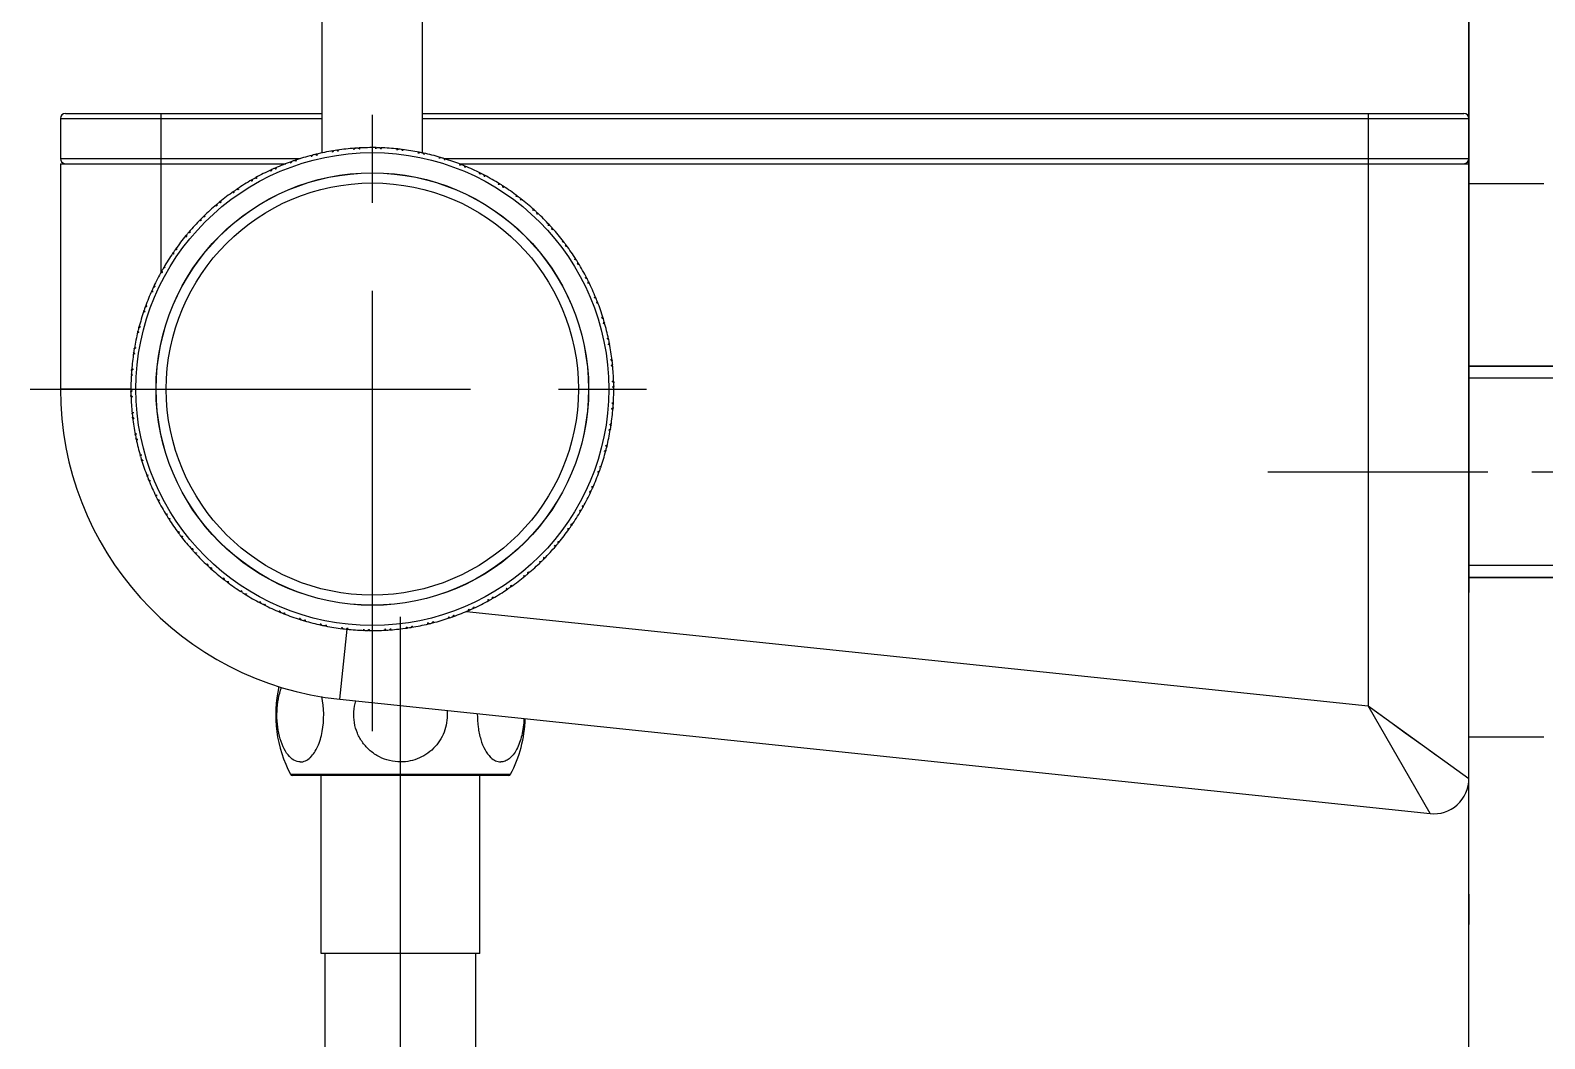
# Model space of a CAD drawing. Extents: x -5791 to -5371, y -4731 to -4434.
# Drawn here: x -5474.05 to -5443.94, y -4580.91 to -4560.86 of the extents above; entities that cross this region are included whole.
import ezdxf

# ---------------------------------------------------------------- set-up
doc = ezdxf.new("R2010")
doc.units = 0
doc.header["$LTSCALE"] = 7
doc.linetypes.add('CENTER', pattern=[2, 1.25, -0.25, 0.25, -0.25])
doc.layers.get('0').update_dxf_attribs({"color": 2, "linetype": 'CONTINUOUS'})
for name, color, linetype in [('1', 1, 'CENTER'), ('CENTER', 1, 'CENTER'), ('D', 2, 'CONTINUOUS'), ('DWG', 7, 'CONTINUOUS'), ('HT', 3, 'CONTINUOUS')]:
    doc.layers.add(name, color=color, linetype=linetype)
doc.layers.add('AM_VIS', color=7, linetype='CONTINUOUS', lineweight=30)

# ---------------------------------------------------------------- blocks, each defined once
blk = doc.blocks.new('A$C17AC74B2')
at = {"layer": '1', "color": 7, "linetype": 'Continuous'}
for p, q in [((0.381, 19.448), (4.752, 19.448)), ((4.716, 19.427), (0.416, 19.427)), ((4.146, 15.887), (0.986, 15.887)), ((1.066, 1.827), (1.066, 15.887)), ((4.066, 1.827), (4.066, 15.887))]:
    blk.add_line(p, q, dxfattribs=at)
for centre, radius, start, end in [((2.585, 20.627), 2.5, 166.9787, 208.1346), ((2.547, 20.627), 2.5, 331.8654, 358.3085), ((0.458, 20.116), 0.458, 313.1421, 313.7277), ((4.674, 20.115), 0.457, 226.2932, 226.9032), ((0.416, 19.467), 0.04, 208.1346, 270), ((4.716, 19.467), 0.04, 270, 331.8654)]:
    blk.add_arc(centre, radius, start, end, dxfattribs=at)
for points, knots in [([(0.574, 19.693), (0.531, 19.694), (0.434, 19.724), (0.317, 19.836), (0.222, 20.001), (0.153, 20.21), (0.113, 20.448), (0.105, 20.699), (0.132, 20.945), (0.172, 21.102), (0.198, 21.175)], [0, 0, 0, 0, 0.078012, 0.170458, 0.283265, 0.415422, 0.560923, 0.712392, 0.861395, 1, 1, 1, 1]), ([(0.774, 19.785), (0.836, 19.844), (0.938, 20.011), (1.053, 20.418), (1.05, 20.767), (1.001, 20.994)], [0, 0, 0, 0, 0.200867, 0.450694, 1, 1, 1, 1]), ([(2.566, 19.693), (2.494, 19.694), (2.348, 19.711), (2.142, 19.787), (1.959, 19.909), (1.81, 20.07), (1.702, 20.262), (1.641, 20.473), (1.63, 20.693), (1.658, 20.837), (1.68, 20.906)], [0, 0, 0, 0, 0.124987, 0.249977, 0.374957, 0.499934, 0.624942, 0.749966, 0.874981, 1, 1, 1, 1]), ([(3.491, 20.716), (3.504, 20.588), (3.473, 20.324), (3.276, 19.981), (3.006, 19.787), (2.76, 19.707), (2.631, 19.694), (2.566, 19.693)], [0, 0, 0, 0, 0.249685, 0.499382, 0.748991, 0.874493, 1, 1, 1, 1]), ([(4.093, 20.653), (4.092, 20.564), (4.102, 20.391), (4.153, 20.148), (4.233, 19.941), (4.313, 19.828), (4.358, 19.785)], [0, 0, 0, 0, 0.287089, 0.558612, 0.799688, 1, 1, 1, 1]), ([(5.021, 20.555), (5.017, 20.443), (4.99, 20.232), (4.908, 19.989), (4.812, 19.839), (4.734, 19.758), (4.649, 19.706), (4.587, 19.693), (4.558, 19.693)], [0, 0, 0, 0, 0.319444, 0.601025, 0.720616, 0.825089, 0.916569, 1, 1, 1, 1]), ([(0.574, 19.693), (0.609, 19.693), (0.682, 19.711), (0.743, 19.755), (0.771, 19.782)], [0, 0, 0, 0, 0.47026, 1, 1, 1, 1]), ([(4.361, 19.782), (4.39, 19.755), (4.45, 19.711), (4.524, 19.694), (4.558, 19.693)], [0, 0, 0, 0, 0.529674, 1, 1, 1, 1])]:
    blk.add_open_spline(points, degree=3, knots=knots, dxfattribs=at)
at = {"layer": 'D'}
for centre, start, end in [((1.816, 1.067), 45.355, 134.645), ((1.816, 2.586), 225.355, 314.645), ((3.316, 2.586), 225.355, 314.645)]:
    blk.add_arc(centre, 1.067, start, end, dxfattribs=at)
at = {"layer": 'DWG'}
for p, q in [((0.986, 15.887), (0.986, 19.427)), ((4.146, 15.887), (4.146, 19.427))]:
    blk.add_line(p, q, dxfattribs=at)
blk = doc.blocks.new('A$C09467778')
for p, q in [((32.694, 27.499), (29.897, 27.499)), ((32.694, 23.773), (29.897, 23.773))]:
    blk.add_line(p, q)
at = {"layer": '1', "color": 7, "linetype": 'Continuous'}
for p, q in [((7.097, 31.974), (7.097, 37.079)), ((9.097, 31.974), (9.097, 37.079)), ((1.897, 32.659), (7.097, 32.659)), ((1.897, 32.659), (1.897, 31.859)), ((1.997, 32.759), (7.097, 32.759)), ((3.897, 29.603), (3.897, 32.759)), ((9.097, 32.759), (29.797, 32.759)), ((9.097, 32.659), (29.897, 32.659)), ((27.897, 32.759), (27.897, 20.98)), ((29.897, 31.859), (29.897, 32.659)), ((6.893, 31.925), (6.905, 31.929)), ((6.904, 31.925), (6.906, 31.929)), ((6.968, 31.944), (6.981, 31.947)), ((6.985, 31.945), (6.981, 31.947)), ((6.983, 31.934), (6.991, 31.929)), ((7.005, 31.932), (6.997, 31.937)), ((7.3, 31.995), (7.298, 31.992)), ((7.314, 32.015), (7.327, 32.017)), ((7.325, 32.013), (7.328, 32.017)), ((7.391, 32.027), (7.404, 32.029)), ((7.407, 32.026), (7.404, 32.029)), ((7.405, 32.015), (7.412, 32.01)), ((7.726, 32.048), (7.723, 32.044)), ((7.742, 32.066), (7.754, 32.067)), ((7.753, 32.063), (7.756, 32.067)), ((7.819, 32.071), (7.832, 32.072)), ((7.836, 32.068), (7.832, 32.072)), ((7.832, 32.058), (7.839, 32.052)), ((8.155, 32.062), (8.152, 32.059)), ((8.172, 32.078), (8.185, 32.078)), ((8.183, 32.075), (8.186, 32.078)), ((8.25, 32.076), (8.263, 32.076)), ((8.262, 32.063), (8.268, 32.056)), ((8.266, 32.073), (8.263, 32.076)), ((8.584, 32.037), (8.58, 32.034)), ((8.602, 32.052), (8.615, 32.051)), ((8.612, 32.048), (8.616, 32.051)), ((8.68, 32.043), (8.692, 32.042)), ((8.69, 32.029), (8.696, 32.021)), ((8.695, 32.038), (8.692, 32.042)), ((9.008, 31.975), (9.005, 31.972)), ((9.028, 31.988), (9.04, 31.985)), ((9.038, 31.982), (9.042, 31.985)), ((9.104, 31.972), (9.117, 31.969)), ((9.113, 31.956), (9.118, 31.948)), ((9.119, 31.965), (9.117, 31.969)), ((6.661, 31.859), (1.897, 31.859)), ((1.897, 31.759), (6.374, 31.759)), ((1.897, 31.759), (1.897, 27.279)), ((6.074, 31.614), (6.073, 31.609)), ((6.082, 31.636), (6.094, 31.641)), ((6.094, 31.637), (6.095, 31.642)), ((6.153, 31.668), (6.165, 31.673)), ((6.169, 31.671), (6.165, 31.673)), ((6.17, 31.66), (6.178, 31.657)), ((6.191, 31.663), (6.183, 31.666)), ((6.471, 31.777), (6.469, 31.773)), ((6.481, 31.799), (6.493, 31.803)), ((6.492, 31.799), (6.494, 31.803)), ((6.555, 31.824), (6.567, 31.828)), ((6.571, 31.826), (6.567, 31.828)), ((6.57, 31.816), (6.579, 31.811)), ((6.592, 31.816), (6.584, 31.82)), ((6.881, 31.905), (6.878, 31.901)), ((9.43, 31.876), (9.422, 31.872)), ((9.446, 31.885), (9.459, 31.882)), ((9.456, 31.879), (9.46, 31.881)), ((9.521, 31.863), (9.533, 31.859)), ((9.528, 31.846), (9.533, 31.838)), ((29.897, 31.859), (9.533, 31.859)), ((9.535, 31.855), (9.533, 31.859)), ((9.82, 31.759), (29.897, 31.759)), ((9.837, 31.738), (9.828, 31.734)), ((9.854, 31.746), (9.866, 31.741)), ((9.863, 31.739), (9.867, 31.741)), ((9.926, 31.717), (9.938, 31.712)), ((9.932, 31.7), (9.936, 31.691)), ((9.94, 31.707), (9.938, 31.712)), ((29.897, 19.536), (29.897, 31.759)), ((5.694, 31.415), (5.693, 31.41)), ((5.7, 31.438), (5.699, 31.433)), ((5.7, 31.438), (5.711, 31.444)), ((5.711, 31.44), (5.712, 31.445)), ((5.768, 31.476), (5.779, 31.482)), ((5.783, 31.481), (5.779, 31.482)), ((5.789, 31.469), (5.794, 31.467)), ((5.806, 31.474), (5.797, 31.477)), ((10.229, 31.564), (10.22, 31.561)), ((10.247, 31.57), (10.259, 31.565)), ((10.255, 31.562), (10.26, 31.564)), ((10.317, 31.535), (10.318, 31.534)), ((10.317, 31.535), (10.328, 31.529)), ((10.321, 31.517), (10.324, 31.508)), ((10.329, 31.524), (10.328, 31.529)), ((10.336, 31.502), (10.335, 31.506)), ((10.605, 31.356), (10.596, 31.354)), ((10.623, 31.36), (10.634, 31.354)), ((10.631, 31.352), (10.635, 31.353)), ((10.691, 31.318), (10.7, 31.312)), ((5.333, 31.183), (5.332, 31.178)), ((5.337, 31.206), (5.336, 31.201)), ((5.337, 31.206), (5.345, 31.212)), ((5.348, 31.209), (5.348, 31.214)), ((5.402, 31.251), (5.412, 31.257)), ((5.416, 31.257), (5.412, 31.257)), ((5.423, 31.245), (5.428, 31.244)), ((5.439, 31.252), (5.43, 31.254)), ((10.692, 31.301), (10.694, 31.292)), ((10.701, 31.307), (10.7, 31.312)), ((10.706, 31.284), (10.705, 31.289)), ((10.96, 31.115), (10.951, 31.113)), ((10.979, 31.117), (10.987, 31.111)), ((10.985, 31.108), (10.99, 31.109)), ((11.042, 31.069), (11.051, 31.062)), ((11.042, 31.052), (11.043, 31.043)), ((11.051, 31.058), (11.051, 31.062)), ((11.054, 31.034), (11.054, 31.039)), ((4.736, 30.706), (4.744, 30.714)), ((4.749, 30.714), (4.744, 30.714)), ((4.773, 30.714), (4.763, 30.714)), ((4.994, 30.919), (4.994, 30.915)), ((4.996, 30.943), (5.004, 30.949)), ((5.006, 30.947), (5.007, 30.952)), ((5.057, 30.994), (5.066, 31.001)), ((5.07, 31), (5.066, 31.001)), ((5.078, 30.989), (5.083, 30.989)), ((5.094, 30.998), (5.084, 30.999)), ((11.292, 30.843), (11.283, 30.842)), ((11.311, 30.844), (11.319, 30.837)), ((11.317, 30.834), (11.322, 30.834)), ((11.368, 30.773), (11.369, 30.764)), ((11.37, 30.79), (11.378, 30.782)), ((11.378, 30.777), (11.378, 30.782)), ((11.379, 30.754), (11.379, 30.763)), ((4.68, 30.65), (4.687, 30.657)), ((4.68, 30.65), (4.687, 30.657)), ((4.68, 30.631), (4.68, 30.622)), ((4.69, 30.655), (4.69, 30.66)), ((4.758, 30.704), (4.762, 30.704)), ((11.599, 30.542), (11.59, 30.542)), ((11.618, 30.541), (11.625, 30.533)), ((11.623, 30.531), (11.628, 30.531)), ((11.668, 30.461), (11.668, 30.456)), ((11.672, 30.482), (11.679, 30.474)), ((11.677, 30.446), (11.678, 30.455)), ((11.679, 30.469), (11.679, 30.474)), ((4.392, 30.33), (4.398, 30.338)), ((4.393, 30.311), (4.394, 30.302)), ((4.401, 30.336), (4.401, 30.341)), ((4.443, 30.391), (4.45, 30.4)), ((4.455, 30.4), (4.45, 30.4)), ((4.459, 30.39), (4.469, 30.391)), ((4.478, 30.402), (4.473, 30.401)), ((11.873, 30.215), (11.868, 30.216)), ((11.896, 30.212), (11.891, 30.213)), ((11.896, 30.212), (11.902, 30.204)), ((11.9, 30.202), (11.905, 30.201)), ((11.939, 30.128), (11.938, 30.123)), ((11.944, 30.149), (11.951, 30.14)), ((11.947, 30.112), (11.948, 30.121)), ((11.95, 30.135), (11.951, 30.14)), ((4.133, 29.986), (4.139, 29.994)), ((4.136, 29.967), (4.138, 29.958)), ((4.142, 29.993), (4.141, 29.997)), ((4.178, 30.051), (4.185, 30.06)), ((4.189, 30.061), (4.185, 30.06)), ((4.195, 30.052), (4.204, 30.053)), ((4.213, 30.065), (4.208, 30.064)), ((12.121, 29.865), (12.116, 29.866)), ((12.144, 29.86), (12.139, 29.861)), ((12.144, 29.86), (12.149, 29.851)), ((12.147, 29.849), (12.151, 29.848)), ((3.906, 29.619), (3.912, 29.631)), ((3.911, 29.601), (3.914, 29.592)), ((3.914, 29.627), (3.913, 29.632)), ((3.945, 29.687), (3.951, 29.698)), ((3.956, 29.699), (3.951, 29.698)), ((3.962, 29.691), (3.971, 29.693)), ((3.979, 29.705), (3.974, 29.704)), ((12.179, 29.772), (12.178, 29.768)), ((12.185, 29.794), (12.192, 29.783)), ((12.185, 29.756), (12.187, 29.765)), ((12.191, 29.778), (12.192, 29.783)), ((3.713, 29.234), (3.718, 29.246)), ((3.721, 29.243), (3.719, 29.247)), ((3.72, 29.217), (3.723, 29.208)), ((3.746, 29.305), (3.751, 29.317)), ((3.755, 29.319), (3.751, 29.317)), ((3.763, 29.311), (3.772, 29.314)), ((12.336, 29.494), (12.332, 29.495)), ((12.359, 29.487), (12.365, 29.475)), ((12.361, 29.476), (12.365, 29.474)), ((12.388, 29.401), (12.385, 29.392)), ((12.391, 29.379), (12.394, 29.388)), ((12.394, 29.417), (12.4, 29.406)), ((12.398, 29.401), (12.4, 29.406)), ((3.581, 28.907), (3.586, 28.919)), ((3.59, 28.921), (3.586, 28.919)), ((3.598, 28.914), (3.607, 28.918)), ((12.518, 29.105), (12.514, 29.107)), ((12.54, 29.096), (12.544, 29.084)), ((12.541, 29.085), (12.545, 29.083)), ((12.56, 29.008), (12.557, 28.999)), ((12.562, 28.986), (12.566, 28.994)), ((12.569, 29.023), (12.573, 29.012)), ((12.571, 29.007), (12.573, 29.012)), ((3.556, 28.834), (3.56, 28.846)), ((3.562, 28.843), (3.56, 28.847)), ((3.564, 28.817), (3.568, 28.808)), ((12.664, 28.701), (12.66, 28.703)), ((12.685, 28.69), (12.688, 28.678)), ((12.685, 28.679), (12.689, 28.677)), ((12.707, 28.616), (12.711, 28.603)), ((12.708, 28.599), (12.711, 28.603)), ((3.435, 28.42), (3.438, 28.433)), ((3.44, 28.43), (3.438, 28.434)), ((3.444, 28.404), (3.449, 28.396)), ((3.454, 28.496), (3.457, 28.508)), ((3.461, 28.511), (3.457, 28.508)), ((3.47, 28.504), (3.478, 28.509)), ((12.697, 28.6), (12.693, 28.592)), ((12.697, 28.579), (12.701, 28.587)), ((3.351, 27.998), (3.353, 28.01)), ((3.356, 28.008), (3.353, 28.012)), ((3.363, 28.075), (3.365, 28.087)), ((3.369, 28.09), (3.365, 28.087)), ((3.378, 28.084), (3.386, 28.09)), ((12.773, 28.286), (12.769, 28.289)), ((12.792, 28.262), (12.796, 28.26)), ((12.797, 28.183), (12.792, 28.175)), ((12.793, 28.273), (12.795, 28.261)), ((12.808, 28.197), (12.811, 28.184)), ((12.808, 28.181), (12.811, 28.184)), ((3.365, 27.979), (3.368, 27.975)), ((12.844, 27.863), (12.841, 27.866)), ((12.86, 27.758), (12.854, 27.75)), ((12.861, 27.837), (12.865, 27.834)), ((12.863, 27.848), (12.864, 27.836)), ((12.87, 27.755), (12.873, 27.758)), ((12.872, 27.771), (12.873, 27.758)), ((3.306, 27.569), (3.306, 27.582)), ((3.31, 27.58), (3.307, 27.584)), ((3.311, 27.647), (3.312, 27.66)), ((3.316, 27.663), (3.312, 27.66)), ((3.321, 27.552), (3.324, 27.548)), ((3.325, 27.658), (3.332, 27.664)), ((12.878, 27.435), (12.874, 27.438)), ((12.892, 27.408), (12.895, 27.405)), ((12.895, 27.419), (12.895, 27.406)), ((3.297, 27.279), (1.897, 27.279)), ((3.3, 27.233), (3.297, 27.23)), ((3.297, 27.217), (3.297, 27.23)), ((3.302, 27.15), (3.299, 27.153)), ((3.299, 27.139), (3.299, 27.152)), ((3.31, 27.229), (3.317, 27.236)), ((3.316, 27.123), (3.32, 27.119)), ((12.883, 27.329), (12.877, 27.322)), ((12.893, 27.325), (12.897, 27.328)), ((12.896, 27.341), (12.897, 27.328)), ((3.324, 26.803), (3.321, 26.799)), ((3.322, 26.787), (3.321, 26.799)), ((3.334, 26.8), (3.34, 26.807)), ((12.868, 26.9), (12.861, 26.894)), ((12.872, 27.006), (12.869, 27.009)), ((12.878, 26.895), (12.882, 26.898)), ((12.883, 26.91), (12.882, 26.898)), ((12.884, 26.978), (12.887, 26.974)), ((12.888, 26.988), (12.887, 26.976)), ((3.333, 26.72), (3.329, 26.723)), ((3.331, 26.709), (3.329, 26.722)), ((3.349, 26.695), (3.353, 26.692)), ((12.829, 26.579), (12.826, 26.583)), ((12.838, 26.55), (12.841, 26.546)), ((12.843, 26.56), (12.841, 26.547)), ((3.386, 26.377), (3.383, 26.373)), ((3.385, 26.361), (3.383, 26.373)), ((3.396, 26.375), (3.402, 26.383)), ((3.402, 26.296), (3.398, 26.298)), ((3.401, 26.284), (3.398, 26.297)), ((3.421, 26.272), (3.425, 26.269)), ((12.815, 26.473), (12.808, 26.468)), ((12.824, 26.468), (12.828, 26.47)), ((12.83, 26.483), (12.828, 26.47)), ((3.486, 25.959), (3.483, 25.954)), ((3.487, 25.942), (3.483, 25.954)), ((3.497, 25.979), (3.492, 25.971)), ((3.496, 25.957), (3.501, 25.966)), ((12.724, 26.054), (12.716, 26.049)), ((12.733, 26.047), (12.737, 26.05)), ((12.74, 26.062), (12.737, 26.05)), ((12.749, 26.154), (12.744, 26.162)), ((12.753, 26.128), (12.756, 26.124)), ((12.759, 26.137), (12.756, 26.125)), ((3.509, 25.879), (3.505, 25.881)), ((3.509, 25.867), (3.505, 25.88)), ((3.53, 25.856), (3.534, 25.854)), ((12.596, 25.644), (12.587, 25.64)), ((12.604, 25.637), (12.608, 25.639)), ((12.612, 25.651), (12.608, 25.639)), ((12.63, 25.741), (12.626, 25.749)), ((12.631, 25.715), (12.634, 25.711)), ((12.638, 25.724), (12.634, 25.712)), ((3.622, 25.55), (3.621, 25.546)), ((3.625, 25.534), (3.621, 25.546)), ((3.632, 25.572), (3.628, 25.563)), ((3.633, 25.55), (3.637, 25.559)), ((3.653, 25.473), (3.649, 25.475)), ((3.654, 25.462), (3.649, 25.474)), ((3.676, 25.453), (3.68, 25.451)), ((12.474, 25.341), (12.47, 25.35)), ((12.473, 25.315), (12.475, 25.31)), ((12.48, 25.323), (12.475, 25.312)), ((3.795, 25.156), (3.794, 25.152)), ((3.8, 25.14), (3.794, 25.152)), ((3.803, 25.179), (3.8, 25.17)), ((3.806, 25.157), (3.809, 25.166)), ((3.833, 25.082), (3.828, 25.083)), ((3.835, 25.071), (3.829, 25.082)), ((3.857, 25.064), (3.862, 25.062)), ((12.431, 25.247), (12.422, 25.244)), ((12.438, 25.239), (12.443, 25.241)), ((12.448, 25.252), (12.443, 25.241)), ((4.003, 24.779), (4.002, 24.775)), ((4.009, 24.764), (4.002, 24.775)), ((4.009, 24.802), (4.006, 24.793)), ((4.015, 24.786), (4.016, 24.79)), ((4.047, 24.709), (4.042, 24.71)), ((4.05, 24.698), (4.044, 24.706)), ((4.05, 24.698), (4.055, 24.697)), ((4.073, 24.693), (4.078, 24.692)), ((12.215, 24.852), (12.22, 24.854)), ((12.231, 24.867), (12.222, 24.864)), ((12.238, 24.858), (12.243, 24.859)), ((12.249, 24.87), (12.243, 24.859)), ((12.279, 24.93), (12.281, 24.926)), ((12.282, 24.956), (12.28, 24.965)), ((12.288, 24.938), (12.281, 24.927)), ((4.243, 24.422), (4.243, 24.418)), ((4.249, 24.409), (4.243, 24.418)), ((4.247, 24.446), (4.246, 24.436)), ((4.255, 24.43), (4.255, 24.434)), ((11.981, 24.493), (11.986, 24.494)), ((11.999, 24.506), (11.989, 24.504)), ((12.004, 24.497), (12.009, 24.498)), ((12.015, 24.506), (12.009, 24.498)), ((12.052, 24.565), (12.053, 24.56)), ((12.061, 24.572), (12.055, 24.563)), ((12.057, 24.591), (12.056, 24.6)), ((4.294, 24.356), (4.289, 24.357)), ((4.298, 24.345), (4.291, 24.354)), ((4.298, 24.345), (4.302, 24.345)), ((4.321, 24.342), (4.326, 24.342)), ((4.515, 24.088), (4.515, 24.084)), ((4.516, 24.112), (4.516, 24.103)), ((4.526, 24.097), (4.526, 24.101)), ((11.716, 24.156), (11.72, 24.156)), ((11.734, 24.167), (11.725, 24.167)), ((11.739, 24.158), (11.744, 24.158)), ((11.751, 24.166), (11.744, 24.158)), ((11.793, 24.221), (11.793, 24.217)), ((11.802, 24.228), (11.796, 24.22)), ((11.8, 24.246), (11.799, 24.256)), ((4.522, 24.076), (4.515, 24.084)), ((4.571, 24.027), (4.566, 24.027)), ((4.576, 24.017), (4.569, 24.024)), ((4.595, 24.016), (4.604, 24.016)), ((4.815, 23.804), (4.815, 23.794)), ((4.825, 23.785), (4.825, 23.794)), ((11.421, 23.844), (11.431, 23.844)), ((11.436, 23.854), (11.431, 23.854)), ((11.445, 23.844), (11.449, 23.844)), ((11.457, 23.851), (11.449, 23.844)), ((11.504, 23.902), (11.504, 23.898)), ((11.514, 23.908), (11.507, 23.9)), ((11.514, 23.908), (11.507, 23.9)), ((11.514, 23.927), (11.514, 23.936)), ((4.815, 23.78), (4.816, 23.776)), ((4.824, 23.768), (4.816, 23.776)), ((4.877, 23.724), (4.872, 23.724)), ((4.882, 23.714), (4.875, 23.721)), ((4.901, 23.715), (4.911, 23.716)), ((5.139, 23.524), (5.14, 23.519)), ((5.142, 23.5), (5.143, 23.496)), ((5.151, 23.489), (5.143, 23.496)), ((5.152, 23.506), (5.151, 23.515)), ((11.1, 23.56), (11.109, 23.559)), ((11.116, 23.568), (11.111, 23.569)), ((11.123, 23.558), (11.128, 23.557)), ((11.136, 23.564), (11.128, 23.557)), ((11.187, 23.611), (11.187, 23.606)), ((11.198, 23.615), (11.19, 23.608)), ((11.2, 23.638), (11.2, 23.643)), ((5.208, 23.449), (5.204, 23.449)), ((5.215, 23.44), (5.207, 23.447)), ((5.234, 23.443), (5.243, 23.444)), ((5.488, 23.274), (5.489, 23.269)), ((5.493, 23.251), (5.494, 23.246)), ((5.503, 23.24), (5.494, 23.246)), ((5.502, 23.257), (5.5, 23.266)), ((5.563, 23.206), (5.559, 23.205)), ((5.571, 23.197), (5.56, 23.204)), ((5.589, 23.202), (5.598, 23.204)), ((10.754, 23.306), (10.764, 23.304)), ((10.771, 23.313), (10.766, 23.314)), ((10.778, 23.301), (10.782, 23.3)), ((10.791, 23.306), (10.782, 23.3)), ((10.846, 23.348), (10.845, 23.344)), ((10.857, 23.352), (10.848, 23.346)), ((10.857, 23.352), (10.858, 23.356)), ((10.861, 23.375), (10.862, 23.38)), ((5.858, 23.056), (5.859, 23.051)), ((5.864, 23.033), (5.866, 23.029)), ((5.877, 23.023), (5.866, 23.029)), ((5.873, 23.04), (5.87, 23.049)), ((5.938, 22.995), (5.934, 22.994)), ((5.947, 22.987), (5.935, 22.993)), ((5.964, 22.993), (5.973, 22.996)), ((10.002, 22.895), (10.011, 22.892)), ((10.024, 22.897), (10.015, 22.901)), ((10.024, 22.886), (10.029, 22.885)), ((10.04, 22.89), (10.029, 22.885)), ((10.1, 22.921), (10.099, 22.916)), ((10.111, 22.922), (10.1, 22.917)), ((10.119, 22.944), (10.121, 22.949)), ((10.388, 23.084), (10.397, 23.081)), ((10.405, 23.089), (10.4, 23.09)), ((10.41, 23.077), (10.415, 23.076)), ((10.426, 23.082), (10.415, 23.076)), ((10.483, 23.118), (10.482, 23.113)), ((10.494, 23.12), (10.483, 23.114)), ((10.494, 23.12), (10.495, 23.125)), ((10.5, 23.143), (10.501, 23.147)), ((6.254, 22.85), (6.256, 22.846)), ((6.268, 22.841), (6.256, 22.846)), ((6.262, 22.858), (6.258, 22.867)), ((6.331, 22.819), (6.327, 22.817)), ((6.34, 22.812), (6.328, 22.817)), ((6.357, 22.82), (6.366, 22.823)), ((6.658, 22.703), (6.661, 22.699)), ((6.665, 22.711), (6.661, 22.72)), ((6.673, 22.695), (6.661, 22.699)), ((6.738, 22.679), (6.734, 22.676)), ((6.747, 22.672), (6.735, 22.676)), ((6.764, 22.682), (6.772, 22.686)), ((7.074, 22.592), (7.077, 22.588)), ((7.081, 22.601), (7.075, 22.609)), ((7.089, 22.586), (7.077, 22.588)), ((7.185, 22.583), (7.189, 22.586)), ((9.189, 22.625), (9.197, 22.62)), ((9.211, 22.624), (9.203, 22.629)), ((9.209, 22.613), (9.213, 22.61)), ((9.225, 22.613), (9.213, 22.61)), ((9.29, 22.633), (9.287, 22.629)), ((9.301, 22.632), (9.289, 22.629)), ((9.313, 22.653), (9.315, 22.657)), ((9.602, 22.742), (9.61, 22.738)), ((9.624, 22.742), (9.615, 22.746)), ((9.623, 22.731), (9.627, 22.729)), ((9.639, 22.733), (9.627, 22.729)), ((9.701, 22.759), (9.699, 22.754)), ((9.713, 22.759), (9.701, 22.755)), ((9.723, 22.78), (9.725, 22.785)), ((9.97, 22.859), (27.897, 20.98)), ((7.156, 22.575), (7.152, 22.573)), ((7.166, 22.57), (7.153, 22.573)), ((7.45, 21.113), (7.596, 22.505)), ((7.504, 22.529), (7.498, 22.537)), ((7.499, 22.52), (7.501, 22.516)), ((7.514, 22.514), (7.501, 22.516)), ((7.581, 22.51), (7.578, 22.507)), ((7.592, 22.506), (7.579, 22.507)), ((7.61, 22.52), (7.614, 22.523)), ((7.932, 22.495), (7.926, 22.502)), ((7.928, 22.485), (7.931, 22.482)), ((7.944, 22.481), (7.931, 22.482)), ((8.011, 22.483), (8.007, 22.48)), ((8.022, 22.479), (8.009, 22.48)), ((8.038, 22.496), (8.042, 22.499)), ((8.362, 22.5), (8.355, 22.506)), ((8.358, 22.489), (8.362, 22.486)), ((8.374, 22.487), (8.362, 22.486)), ((8.441, 22.495), (8.438, 22.491)), ((8.452, 22.492), (8.439, 22.491)), ((8.467, 22.51), (8.47, 22.513)), ((8.789, 22.542), (8.781, 22.548)), ((8.786, 22.532), (8.79, 22.529)), ((8.803, 22.531), (8.79, 22.529)), ((8.869, 22.545), (8.866, 22.541)), ((8.88, 22.543), (8.867, 22.541)), ((8.893, 22.562), (8.896, 22.566)), ((7.45, 21.113), (29.124, 18.84)), ((27.897, 20.98), (29.897, 19.536)), ((28.722, 19.541), (27.897, 20.98)), ((29.124, 18.84), (28.722, 19.541)), ((29.858, 19.564), (29.887, 19.543)), ((29.887, 19.543), (29.897, 19.536))]:
    blk.add_line(p, q, dxfattribs=at)
blk.add_lwpolyline([(27.897, 20.98), (28.15, 20.796), (28.397, 20.619), (28.633, 20.448), (28.855, 20.288), (29.058, 20.142), (29.24, 20.01)], dxfattribs=at)
for radius in [4.7, 4.3, 4.297, 4.097]:
    blk.add_circle((8.097, 27.279), radius, dxfattribs=at)
for centre, radius, start, end in [((1.997, 32.659), 0.1, 90, 180), ((29.797, 32.659), 0.1, 0, 90), ((8.097, 27.279), 4.8, 104.5295, 108.5891), ((10.788, 29.633), 4.52, 149.5295, 149.828), ((10.796, 29.625), 4.52, 149.4204, 149.7188), ((8.097, 27.279), 4.8, 103.615, 104.3607), ((4.613, 28.084), 4.521, 58.3762, 58.615), ((8.097, 27.279), 4.8, 99.3866, 103.4462), ((4.617, 28.099), 4.516, 58.2073, 58.3866), ((8.097, 27.279), 4.78, 103.2075, 103.3763), ((8.097, 27.279), 4.78, 99.4566, 99.6254), ((10.988, 29.383), 4.52, 144.3866, 144.6852), ((10.995, 29.374), 4.52, 144.2776, 144.576), ((8.097, 27.279), 4.8, 98.4721, 99.2178), ((4.699, 28.394), 4.521, 53.2334, 53.4722), ((8.097, 27.279), 4.8, 94.2438, 98.3033), ((4.702, 28.403), 4.521, 52.9452, 53.2436), ((8.097, 27.279), 4.78, 98.0646, 98.2334), ((8.097, 27.279), 4.78, 94.3137, 94.4825), ((11.165, 29.115), 4.52, 139.2438, 139.5423), ((11.171, 29.106), 4.52, 139.1347, 139.4331), ((8.097, 27.279), 4.8, 93.3293, 94.075), ((4.812, 28.694), 4.521, 48.0905, 48.3293), ((8.097, 27.279), 4.8, 89.1009, 93.1605), ((4.816, 28.703), 4.521, 47.8024, 48.1007), ((8.097, 27.279), 4.78, 92.9218, 93.0906), ((8.097, 27.279), 4.78, 89.1708, 89.3397), ((11.318, 28.833), 4.52, 134.1009, 134.3994), ((11.323, 28.823), 4.52, 133.9919, 134.2903), ((8.097, 27.279), 4.8, 88.1864, 88.9321), ((4.952, 28.982), 4.521, 42.9476, 43.1865), ((8.097, 27.279), 4.8, 83.9581, 88.0176), ((4.957, 28.991), 4.521, 42.6595, 42.9578), ((8.097, 27.279), 4.78, 87.7789, 87.9477), ((8.097, 27.279), 4.78, 84.028, 84.1968), ((11.444, 28.538), 4.52, 128.958, 129.2566), ((11.448, 28.527), 4.52, 128.849, 129.1474), ((8.097, 27.279), 4.8, 83.0436, 83.7893), ((5.118, 29.257), 4.521, 37.8048, 38.0436), ((8.097, 27.279), 4.8, 78.8152, 82.8748), ((5.123, 29.266), 4.521, 37.5167, 37.815), ((8.097, 27.279), 4.78, 82.636, 82.8048), ((8.097, 27.279), 4.78, 78.8851, 79.0539), ((11.543, 28.232), 4.52, 123.8152, 124.1137), ((11.546, 28.222), 4.52, 123.7062, 124.0045), ((8.097, 27.279), 4.8, 77.9007, 78.6464), ((5.307, 29.517), 4.521, 32.6619, 32.9007), ((8.097, 27.279), 4.8, 73.6724, 77.7319), ((8.097, 27.279), 4.78, 77.4932, 77.662), ((5.313, 29.524), 4.521, 32.3738, 32.6721), ((1.997, 31.859), 0.1, 180, 255), ((8.097, 27.279), 4.8, 114.8152, 118.8748), ((8.097, 27.279), 4.78, 114.8851, 115.0539), ((10.325, 30.076), 4.52, 159.8152, 160.1137), ((10.333, 30.069), 4.52, 159.7062, 160.0045), ((8.097, 27.279), 4.8, 113.9007, 114.6464), ((4.525, 27.449), 4.521, 68.6619, 68.9007), ((8.097, 27.279), 4.8, 109.6724, 113.7319), ((4.527, 27.464), 4.516, 68.493, 68.6723), ((8.097, 27.279), 4.78, 113.4932, 113.662), ((8.097, 27.279), 4.78, 109.7423, 109.9111), ((10.566, 29.865), 4.52, 154.6723, 154.9709), ((10.574, 29.858), 4.52, 154.5633, 154.8617), ((8.097, 27.279), 4.8, 108.7579, 109.5035), ((4.554, 27.769), 4.521, 63.5191, 63.7579), ((4.558, 27.784), 4.516, 63.3502, 63.5295), ((8.097, 27.279), 4.78, 108.3503, 108.5191), ((8.097, 27.279), 4.78, 104.5994, 104.7682), ((8.097, 27.279), 4.78, 73.7423, 73.9111), ((11.615, 27.919), 4.521, 118.6723, 118.9112), ((11.617, 27.909), 4.52, 118.5633, 118.8617), ((8.097, 27.279), 4.8, 72.7579, 73.5035), ((5.519, 29.758), 4.521, 27.5191, 27.7579), ((8.097, 27.279), 4.8, 68.5295, 72.5891), ((8.097, 27.279), 4.78, 72.3503, 72.5191), ((5.526, 29.765), 4.521, 27.231, 27.5293), ((8.097, 27.279), 4.78, 68.5994, 68.7682), ((11.659, 27.601), 4.521, 113.5295, 113.7683), ((11.659, 27.591), 4.52, 113.4204, 113.7188), ((8.097, 27.279), 4.8, 67.615, 68.3607), ((5.752, 29.979), 4.521, 22.3762, 22.615), ((8.097, 27.279), 4.78, 67.2075, 67.3763), ((8.097, 27.279), 4.8, 63.3866, 67.4462), ((5.759, 29.985), 4.521, 22.0881, 22.3864), ((29.797, 31.859), 0.1, 270, 0), ((8.097, 27.279), 4.8, 119.9581, 124.0176), ((8.097, 27.279), 4.78, 120.028, 120.1968), ((10.061, 30.265), 4.516, 165.0177, 165.2567), ((10.074, 30.259), 4.52, 164.849, 165.1474), ((8.097, 27.279), 4.8, 119.0436, 119.7893), ((4.524, 27.129), 4.52, 73.7451, 74.0436), ((4.525, 27.144), 4.516, 73.6359, 73.8152), ((8.097, 27.279), 4.78, 118.636, 118.8048), ((8.097, 27.279), 4.78, 63.4566, 63.6254), ((11.673, 27.28), 4.521, 108.3866, 108.6254), ((11.673, 27.27), 4.52, 108.2776, 108.576), ((8.097, 27.279), 4.8, 62.4721, 63.2178), ((6.003, 30.178), 4.521, 17.2334, 17.4722), ((8.097, 27.279), 4.78, 62.0646, 62.2334), ((8.097, 27.279), 4.8, 58.2438, 62.3033), ((6.016, 30.186), 4.516, 17.0047, 17.2437), ((8.097, 27.279), 4.78, 58.3137, 58.4825), ((11.659, 26.96), 4.521, 103.2437, 103.4826), ((11.658, 26.95), 4.52, 103.1347, 103.4331), ((8.097, 27.279), 4.8, 57.3293, 58.075), ((6.271, 30.354), 4.521, 12.0905, 12.3293), ((8.097, 27.279), 4.8, 125.1009, 129.1605), ((8.097, 27.279), 4.78, 125.1708, 125.3397), ((9.786, 30.43), 4.516, 170.1606, 170.3995), ((9.799, 30.424), 4.52, 169.9919, 170.2903), ((8.097, 27.279), 4.8, 124.1864, 124.9321), ((4.552, 26.81), 4.52, 78.8879, 79.1865), ((4.551, 26.824), 4.516, 78.7788, 78.958), ((8.097, 27.279), 4.78, 123.7789, 123.9477), ((8.097, 27.279), 4.78, 56.9218, 57.0906), ((8.097, 27.279), 4.8, 53.1009, 57.1605), ((6.285, 30.36), 4.516, 11.8619, 12.1009), ((8.097, 27.279), 4.78, 53.1708, 53.3397), ((11.616, 26.642), 4.521, 98.1009, 98.3397), ((11.614, 26.632), 4.52, 97.9919, 98.2903), ((8.097, 27.279), 4.8, 52.1864, 52.9321), ((6.554, 30.505), 4.521, 6.9476, 7.1865), ((8.097, 27.279), 4.78, 51.7789, 51.9477), ((8.097, 27.279), 4.8, 47.9581, 52.0176), ((6.569, 30.51), 4.516, 6.719, 6.958), ((8.097, 27.279), 4.8, 130.2438, 134.3033), ((4.689, 26.198), 4.516, 89.0645, 89.2437), ((8.097, 27.279), 4.78, 134.0646, 134.2334), ((9.5, 30.568), 4.52, 175.2438, 175.5423), ((8.097, 27.279), 4.78, 130.3137, 130.4825), ((9.51, 30.564), 4.52, 175.1347, 175.4331), ((8.097, 27.279), 4.8, 129.3293, 130.075), ((4.608, 26.494), 4.52, 84.0308, 84.3293), ((4.606, 26.508), 4.516, 83.9216, 84.1009), ((8.097, 27.279), 4.78, 128.9218, 129.0906), ((8.097, 27.279), 4.78, 48.028, 48.1968), ((11.545, 26.329), 4.521, 92.958, 93.1969), ((11.542, 26.319), 4.52, 92.849, 93.1474), ((8.097, 27.279), 4.8, 47.0436, 47.7893), ((6.85, 30.631), 4.521, 1.8048, 2.0436), ((8.097, 27.279), 4.78, 46.636, 46.8048), ((8.097, 27.279), 4.8, 42.8152, 46.8748), ((6.864, 30.634), 4.516, 1.6359, 1.8152), ((8.097, 27.279), 4.8, 135.3866, 139.4462), ((9.201, 30.68), 4.521, 180.3866, 180.6254), ((8.097, 27.279), 4.78, 135.4566, 135.6254), ((8.097, 27.279), 4.8, 134.4721, 135.2178), ((9.21, 30.677), 4.52, 180.2776, 180.576), ((4.693, 26.184), 4.52, 89.1736, 89.4722), ((8.097, 27.279), 4.78, 42.8851, 43.0539), ((11.446, 26.024), 4.521, 87.8152, 88.054), ((11.442, 26.014), 4.52, 87.7062, 88.0045), ((8.097, 27.279), 4.8, 41.9007, 42.6464), ((7.156, 30.729), 4.52, 356.6022, 356.9007), ((8.097, 27.279), 4.78, 41.4932, 41.662), ((7.17, 30.731), 4.516, 356.493, 356.6723), ((8.097, 27.279), 4.8, 37.6724, 41.7319), ((8.097, 27.279), 4.8, 140.5295, 144.5891), ((8.891, 30.766), 4.521, 185.5295, 185.7683), ((8.097, 27.279), 4.78, 140.5994, 140.7682), ((8.097, 27.279), 4.8, 139.615, 140.3607), ((8.901, 30.763), 4.52, 185.4204, 185.7188), ((4.804, 25.883), 4.521, 94.3762, 94.615), ((4.8, 25.897), 4.516, 94.1476, 94.3866), ((8.097, 27.279), 4.78, 139.2075, 139.3763), ((8.097, 27.279), 4.78, 37.7423, 37.9111), ((11.32, 25.733), 4.516, 82.732, 82.971), ((11.315, 25.72), 4.52, 82.5633, 82.8617), ((8.097, 27.279), 4.8, 36.7579, 37.5035), ((8.097, 27.279), 4.78, 36.3503, 36.5191), ((7.469, 30.799), 4.52, 351.4594, 351.7579), ((7.483, 30.801), 4.516, 351.3502, 351.5295), ((8.097, 27.279), 4.8, 32.5295, 36.5891), ((8.097, 27.279), 4.8, 145.6724, 149.7319), ((8.575, 30.823), 4.521, 190.6723, 190.9112), ((8.097, 27.279), 4.78, 145.7423, 145.9111), ((8.097, 27.279), 4.8, 144.7579, 145.5035), ((8.585, 30.821), 4.52, 190.5633, 190.8617), ((4.943, 25.593), 4.521, 99.5191, 99.7579), ((4.937, 25.607), 4.516, 99.2904, 99.5294), ((8.097, 27.279), 4.78, 144.3503, 144.5191), ((8.097, 27.279), 4.78, 32.5994, 32.7682), ((11.169, 25.45), 4.516, 77.5891, 77.8281), ((11.162, 25.437), 4.52, 77.4204, 77.7188), ((8.097, 27.279), 4.8, 31.615, 32.3607), ((8.097, 27.279), 4.8, 150.8152, 154.8748), ((8.256, 30.852), 4.521, 195.8152, 196.054), ((8.097, 27.279), 4.8, 149.9007, 150.6464), ((8.266, 30.851), 4.52, 195.7062, 196.0045), ((8.097, 27.279), 4.78, 150.8851, 151.0539), ((5.107, 25.317), 4.521, 104.6619, 104.9007), ((5.1, 25.331), 4.516, 104.4333, 104.6723), ((8.097, 27.279), 4.78, 149.4932, 149.662), ((8.097, 27.279), 4.78, 31.2075, 31.3763), ((7.787, 30.841), 4.52, 346.3165, 346.615), ((7.802, 30.841), 4.516, 346.2073, 346.3866), ((8.097, 27.279), 4.8, 27.3866, 31.4462), ((8.097, 27.279), 4.8, 155.9581, 160.0176), ((7.935, 30.851), 4.521, 200.958, 201.1969), ((8.097, 27.279), 4.8, 155.0436, 155.7893), ((7.945, 30.852), 4.52, 200.849, 201.1474), ((8.097, 27.279), 4.78, 156.028, 156.1968), ((5.295, 25.057), 4.521, 109.8048, 110.0436), ((5.288, 25.065), 4.521, 109.5167, 109.815), ((8.097, 27.279), 4.78, 154.636, 154.8048), ((8.097, 27.279), 4.78, 27.4566, 27.6254), ((10.991, 25.179), 4.52, 72.3866, 72.6852), ((10.985, 25.17), 4.52, 72.2776, 72.576), ((8.097, 27.279), 4.8, 26.4721, 27.2178), ((8.097, 27.279), 4.78, 26.0646, 26.2334), ((8.107, 30.855), 4.521, 341.2334, 341.4722), ((8.122, 30.854), 4.516, 341.0645, 341.2437), ((8.097, 27.279), 4.8, 22.2438, 26.3033), ((8.097, 27.279), 4.8, 160.1864, 160.9321), ((5.505, 24.815), 4.521, 114.9476, 115.1865), ((5.498, 24.822), 4.521, 114.6595, 114.9578), ((8.097, 27.279), 4.78, 159.7789, 159.9477), ((8.097, 27.279), 4.78, 22.3137, 22.4825), ((10.791, 24.928), 4.52, 67.2438, 67.5423), ((10.784, 24.92), 4.52, 67.1347, 67.4331), ((8.097, 27.279), 4.8, 21.3293, 22.075), ((8.097, 27.279), 4.78, 20.9218, 21.0906), ((8.427, 30.84), 4.521, 336.0905, 336.3293), ((8.442, 30.837), 4.516, 335.9216, 336.1009), ((8.097, 27.279), 4.8, 17.1009, 21.1605), ((8.097, 27.279), 4.8, 161.1009, 165.1605), ((7.615, 30.822), 4.521, 206.1009, 206.3397), ((7.625, 30.824), 4.52, 205.9919, 206.2903), ((8.097, 27.279), 4.78, 161.1708, 161.3397), ((8.097, 27.279), 4.78, 17.1708, 17.3397), ((10.57, 24.696), 4.52, 62.1009, 62.3994), ((10.562, 24.688), 4.52, 61.9919, 62.2903), ((8.097, 27.279), 4.8, 16.1864, 16.9321), ((8.745, 30.796), 4.521, 330.9476, 331.1865), ((8.097, 27.279), 4.8, 11.9581, 16.0176), ((8.097, 27.279), 4.8, 166.2438, 170.3033), ((7.3, 30.765), 4.521, 211.2437, 211.4826), ((8.097, 27.279), 4.8, 165.3293, 166.075), ((7.309, 30.767), 4.52, 211.1347, 211.4331), ((8.097, 27.279), 4.78, 166.3137, 166.4825), ((5.736, 24.592), 4.521, 120.0905, 120.3293), ((5.729, 24.599), 4.521, 119.8024, 120.1007), ((8.097, 27.279), 4.78, 164.9218, 165.0906), ((8.097, 27.279), 4.78, 15.7789, 15.9477), ((8.76, 30.792), 4.516, 330.7788, 330.958), ((8.097, 27.279), 4.8, 170.4721, 171.2178), ((7, 30.683), 4.52, 216.2776, 216.576), ((5.987, 24.392), 4.521, 125.2334, 125.4722), ((5.978, 24.397), 4.521, 124.9452, 125.2436), ((8.097, 27.279), 4.78, 170.0646, 170.2334), ((8.097, 27.279), 4.78, 12.028, 12.1968), ((10.32, 24.478), 4.52, 56.849, 57.1474), ((10.328, 24.485), 4.52, 56.958, 57.2566), ((8.097, 27.279), 4.78, 10.636, 10.8048), ((9.068, 30.721), 4.521, 325.5167, 325.815), ((8.097, 27.279), 4.8, 11.0436, 11.7893), ((9.058, 30.724), 4.521, 325.8048, 326.0436), ((8.097, 27.279), 4.8, 6.8152, 10.8748), ((8.097, 27.279), 4.8, 171.3866, 175.4462), ((6.99, 30.679), 4.52, 216.3866, 216.6852), ((8.097, 27.279), 4.78, 171.4566, 171.6254), ((8.097, 27.279), 4.78, 6.8851, 7.0539), ((10.06, 24.29), 4.52, 51.7062, 52.0045), ((10.069, 24.296), 4.52, 51.8152, 52.1137), ((8.097, 27.279), 4.78, 5.4932, 5.662), ((9.372, 30.62), 4.521, 320.3738, 320.6721), ((9.363, 30.624), 4.521, 320.6619, 320.9007), ((8.097, 27.279), 4.8, 5.9007, 6.6464), ((8.097, 27.279), 4.8, 1.6724, 5.7319), ((8.097, 27.279), 4.8, 176.5295, 180.5891), ((6.689, 30.566), 4.52, 221.5295, 221.828), ((8.097, 27.279), 4.8, 175.615, 176.3607), ((6.699, 30.571), 4.52, 221.4204, 221.7188), ((6.254, 24.214), 4.521, 130.3762, 130.615), ((6.245, 24.219), 4.521, 130.0881, 130.3864), ((8.097, 27.279), 4.78, 176.5994, 176.7682), ((8.097, 27.279), 4.78, 175.2075, 175.3763), ((8.097, 27.279), 4.78, 1.7423, 1.9111), ((9.784, 24.126), 4.52, 46.5633, 46.8617), ((9.793, 24.131), 4.52, 46.6723, 46.9709), ((8.097, 27.279), 4.8, 0.7579, 1.5035), ((8.097, 27.279), 6.2, 180, 264.0137), ((6.536, 24.061), 4.521, 135.5191, 135.7579), ((8.097, 27.279), 4.8, 180.7579, 181.5035), ((8.097, 27.279), 4.8, 181.6724, 185.7319), ((6.4, 30.427), 4.52, 226.6723, 226.9709), ((6.527, 24.065), 4.521, 135.231, 135.5293), ((6.41, 30.432), 4.52, 226.5633, 226.8617), ((8.097, 27.279), 4.78, 180.3503, 180.5191), ((8.097, 27.279), 4.78, 181.7423, 181.9111), ((9.667, 30.492), 4.521, 315.231, 315.5293), ((8.097, 27.279), 4.78, 0.3503, 0.5191), ((9.658, 30.497), 4.521, 315.5191, 315.7579), ((8.097, 27.279), 4.8, 356.5295, 0.5891), ((6.831, 23.934), 4.521, 140.6619, 140.9007), ((6.821, 23.938), 4.521, 140.3738, 140.6721), ((8.097, 27.279), 4.78, 185.4932, 185.662), ((8.097, 27.279), 4.8, 351.3866, 355.4462), ((9.948, 30.339), 4.521, 310.0881, 310.3864), ((8.097, 27.279), 4.78, 355.2075, 355.3763), ((8.097, 27.279), 4.78, 356.5994, 356.7682), ((9.494, 23.987), 4.52, 41.4204, 41.7188), ((9.94, 30.344), 4.521, 310.3762, 310.615), ((9.504, 23.992), 4.52, 41.5295, 41.828), ((8.097, 27.279), 4.8, 355.615, 356.3607), ((8.097, 27.279), 4.8, 185.9007, 186.6464), ((8.097, 27.279), 4.8, 186.8152, 190.8748), ((6.125, 30.262), 4.52, 231.8152, 232.1137), ((6.134, 30.268), 4.52, 231.7062, 232.0045), ((8.097, 27.279), 4.78, 186.8851, 187.0539), ((8.097, 27.279), 4.78, 351.4566, 351.6254), ((9.194, 23.875), 4.52, 36.2776, 36.576), ((9.204, 23.879), 4.52, 36.3866, 36.6852), ((8.097, 27.279), 4.8, 350.4721, 351.2178), ((7.126, 23.837), 4.521, 145.5167, 145.815), ((7.136, 23.834), 4.521, 145.8048, 146.0436), ((8.097, 27.279), 4.8, 191.0436, 191.7893), ((8.097, 27.279), 4.78, 190.636, 190.8048), ((8.097, 27.279), 4.8, 191.9581, 196.0176), ((5.865, 30.073), 4.52, 236.958, 237.2566), ((5.874, 30.08), 4.52, 236.849, 237.1474), ((8.097, 27.279), 4.78, 192.028, 192.1968), ((8.097, 27.279), 4.8, 346.2438, 350.3033), ((8.097, 27.279), 4.78, 350.0646, 350.2334), ((10.215, 30.16), 4.521, 304.9452, 305.2436), ((10.207, 30.166), 4.521, 305.2334, 305.4722), ((7.434, 23.766), 4.516, 150.7788, 150.958), ((7.448, 23.762), 4.521, 150.9476, 151.1865), ((8.097, 27.279), 4.8, 196.1864, 196.9321), ((8.097, 27.279), 4.78, 195.7789, 195.9477), ((8.097, 27.279), 4.8, 341.1009, 345.1605), ((8.097, 27.279), 4.78, 344.9218, 345.0906), ((10.465, 29.959), 4.521, 299.8024, 300.1007), ((10.457, 29.965), 4.521, 300.0905, 300.3293), ((8.097, 27.279), 4.8, 345.3293, 346.075), ((8.097, 27.279), 4.78, 346.3137, 346.4825), ((8.884, 23.791), 4.52, 31.1347, 31.4331), ((8.894, 23.793), 4.521, 31.2437, 31.4826), ((5.632, 29.87), 4.52, 241.9919, 242.2903), ((8.097, 27.279), 4.8, 197.1009, 201.1605), ((5.624, 29.862), 4.52, 242.1009, 242.3994), ((8.097, 27.279), 4.78, 197.1708, 197.3397), ((8.097, 27.279), 4.8, 335.9581, 340.0176), ((8.097, 27.279), 4.78, 339.7789, 339.9477), ((10.696, 29.736), 4.521, 294.6595, 294.9578), ((10.689, 29.743), 4.521, 294.9476, 295.1865), ((8.097, 27.279), 4.8, 340.1864, 340.9321), ((8.097, 27.279), 4.78, 341.1708, 341.3397), ((8.568, 23.734), 4.52, 25.9919, 26.2903), ((8.578, 23.735), 4.521, 26.1009, 26.3397), ((7.751, 23.721), 4.516, 155.9216, 156.1009), ((7.766, 23.718), 4.521, 156.0905, 156.3293), ((8.097, 27.279), 4.8, 201.3293, 202.075), ((8.097, 27.279), 4.78, 200.9218, 201.0906), ((5.41, 29.638), 4.52, 247.1347, 247.4331), ((8.097, 27.279), 4.8, 202.2438, 206.3033), ((5.402, 29.63), 4.52, 247.2438, 247.5423), ((8.097, 27.279), 4.78, 202.3137, 202.4825), ((8.097, 27.279), 4.8, 335.0436, 335.7893), ((8.097, 27.279), 4.78, 336.028, 336.1968), ((8.249, 23.706), 4.52, 20.849, 21.1474), ((8.259, 23.706), 4.521, 20.958, 21.1969), ((8.072, 23.704), 4.516, 161.0645, 161.2437), ((8.087, 23.703), 4.521, 161.2334, 161.4722), ((8.097, 27.279), 4.8, 206.4721, 207.2178), ((8.097, 27.279), 4.78, 206.0646, 206.2334), ((5.209, 29.388), 4.52, 252.2776, 252.576), ((5.203, 29.379), 4.52, 252.3866, 252.6852), ((8.097, 27.279), 4.8, 207.3866, 211.4462), ((8.097, 27.279), 4.78, 207.4566, 207.6254), ((8.097, 27.279), 4.8, 330.8152, 334.8748), ((8.097, 27.279), 4.78, 334.636, 334.8048), ((10.906, 29.493), 4.521, 289.5167, 289.815), ((10.899, 29.501), 4.521, 289.8048, 290.0436), ((8.392, 23.716), 4.516, 166.2073, 166.3866), ((8.097, 27.279), 4.78, 211.2075, 211.3763), ((8.406, 23.716), 4.52, 166.3165, 166.615), ((8.097, 27.279), 4.8, 211.615, 212.3607), ((5.031, 29.12), 4.52, 257.4204, 257.7188), ((8.097, 27.279), 4.8, 212.5295, 216.5891), ((5.025, 29.107), 4.516, 257.5891, 257.8281), ((8.097, 27.279), 4.78, 212.5994, 212.7682), ((8.097, 27.279), 4.8, 325.6724, 329.7319), ((8.097, 27.279), 4.78, 329.4932, 329.662), ((11.094, 29.227), 4.516, 284.4333, 284.6723), ((11.087, 29.241), 4.521, 284.6619, 284.9007), ((8.097, 27.279), 4.8, 329.9007, 330.6464), ((8.097, 27.279), 4.78, 330.8851, 331.0539), ((7.928, 23.707), 4.52, 15.7062, 16.0045), ((7.938, 23.706), 4.521, 15.8152, 16.054), ((8.71, 23.757), 4.516, 171.3502, 171.5295), ((8.097, 27.279), 4.78, 216.3503, 216.5191), ((8.724, 23.758), 4.52, 171.4594, 171.7579), ((8.097, 27.279), 4.8, 216.7579, 217.5035), ((8.097, 27.279), 4.8, 320.5295, 324.5891), ((8.097, 27.279), 4.78, 324.3503, 324.5191), ((11.257, 28.951), 4.516, 279.2904, 279.5294), ((11.251, 28.965), 4.521, 279.5191, 279.7579), ((8.097, 27.279), 4.8, 324.7579, 325.5035), ((8.097, 27.279), 4.78, 325.7423, 325.9111), ((7.608, 23.736), 4.52, 10.5633, 10.8617), ((7.618, 23.735), 4.521, 10.6723, 10.9112), ((4.879, 28.838), 4.52, 262.5633, 262.8617), ((8.097, 27.279), 4.8, 217.6724, 221.7319), ((4.874, 28.825), 4.516, 262.732, 262.971), ((8.097, 27.279), 4.78, 217.7423, 217.9111), ((9.024, 23.826), 4.516, 176.493, 176.6723), ((8.097, 27.279), 4.78, 221.4932, 221.662), ((9.038, 23.829), 4.52, 176.6022, 176.9007), ((8.097, 27.279), 4.8, 315.3866, 319.4462), ((8.097, 27.279), 4.78, 319.2075, 319.3763), ((11.394, 28.661), 4.516, 274.1476, 274.3866), ((11.389, 28.675), 4.521, 274.3762, 274.615), ((8.097, 27.279), 4.8, 319.615, 320.3607), ((8.097, 27.279), 4.78, 320.5994, 320.7682), ((7.293, 23.794), 4.52, 5.4204, 5.7188), ((7.303, 23.792), 4.521, 5.5295, 5.7683), ((8.097, 27.279), 4.8, 221.9007, 222.6464), ((4.752, 28.543), 4.52, 267.7062, 268.0045), ((4.748, 28.534), 4.521, 267.8152, 268.054), ((8.097, 27.279), 4.8, 222.8152, 226.8748), ((8.097, 27.279), 4.78, 222.8851, 223.0539), ((8.097, 27.279), 4.78, 226.636, 226.8048), ((9.329, 23.923), 4.516, 181.6359, 181.8152), ((8.097, 27.279), 4.8, 310.2438, 314.3033), ((8.097, 27.279), 4.78, 314.0646, 314.2334), ((11.504, 28.359), 4.516, 269.0645, 269.2437), ((11.501, 28.373), 4.52, 269.1736, 269.4722), ((8.097, 27.279), 4.8, 314.4721, 315.2178), ((8.097, 27.279), 4.78, 315.4566, 315.6254), ((6.984, 23.88), 4.52, 0.2776, 0.576), ((6.993, 23.877), 4.521, 0.3866, 0.6254), ((9.344, 23.927), 4.521, 181.8048, 182.0436), ((8.097, 27.279), 4.8, 227.0436, 227.7893), ((4.652, 28.239), 4.52, 272.849, 273.1474), ((4.649, 28.229), 4.521, 272.958, 273.1969), ((8.097, 27.279), 4.8, 227.9581, 232.0176), ((8.097, 27.279), 4.78, 228.028, 228.1968), ((8.097, 27.279), 4.78, 231.7789, 231.9477), ((9.625, 24.047), 4.516, 186.719, 186.958), ((9.639, 24.052), 4.521, 186.9476, 187.1865), ((8.097, 27.279), 4.8, 232.1864, 232.9321), ((8.097, 27.279), 4.8, 305.1009, 309.1605), ((8.097, 27.279), 4.78, 308.9218, 309.0906), ((11.588, 28.05), 4.516, 263.9216, 264.1009), ((11.586, 28.064), 4.52, 264.0308, 264.3293), ((8.097, 27.279), 4.8, 309.3293, 310.075), ((6.683, 23.994), 4.52, 355.1347, 355.4331), ((8.097, 27.279), 4.78, 310.3137, 310.4825), ((6.694, 23.99), 4.52, 355.2438, 355.5423), ((4.58, 27.926), 4.52, 277.9919, 278.2903), ((4.578, 27.916), 4.521, 278.1009, 278.3397), ((8.097, 27.279), 4.8, 233.1009, 237.1605), ((8.097, 27.279), 4.78, 233.1708, 233.3397), ((8.097, 27.279), 4.78, 236.9218, 237.0906), ((9.909, 24.197), 4.516, 191.8619, 192.1009), ((9.922, 24.204), 4.521, 192.0905, 192.3293), ((8.097, 27.279), 4.8, 237.3293, 238.075), ((4.536, 27.608), 4.52, 283.1347, 283.4331), ((4.535, 27.598), 4.521, 283.2437, 283.4826), ((8.097, 27.279), 4.8, 238.2438, 242.3033), ((8.097, 27.279), 4.78, 238.3137, 238.4825), ((8.097, 27.279), 4.8, 299.9581, 304.0176), ((8.097, 27.279), 4.78, 303.7789, 303.9477), ((11.643, 27.734), 4.516, 258.7788, 258.958), ((11.642, 27.748), 4.52, 258.8879, 259.1865), ((8.097, 27.279), 4.8, 304.1864, 304.9321), ((6.395, 24.134), 4.52, 349.9919, 350.2903), ((8.097, 27.279), 4.78, 305.1708, 305.3397), ((6.408, 24.128), 4.516, 350.1606, 350.3995), ((8.097, 27.279), 4.78, 242.0646, 242.2334), ((10.178, 24.372), 4.516, 197.0047, 197.2437), ((10.191, 24.38), 4.521, 197.2334, 197.4722), ((8.097, 27.279), 4.8, 242.4721, 243.2178), ((4.521, 27.287), 4.52, 288.2776, 288.576), ((4.521, 27.277), 4.521, 288.3866, 288.6254), ((8.097, 27.279), 4.8, 243.3866, 247.4462), ((8.097, 27.279), 4.78, 243.4566, 243.6254), ((8.097, 27.279), 4.8, 289.6724, 293.7319), ((8.097, 27.279), 4.78, 293.4932, 293.662), ((11.667, 27.093), 4.516, 248.493, 248.6723), ((11.669, 27.108), 4.521, 248.6619, 248.9007), ((8.097, 27.279), 4.8, 293.9007, 294.6464), ((5.861, 24.488), 4.52, 339.7062, 340.0045), ((8.097, 27.279), 4.78, 294.8851, 295.0539), ((8.097, 27.279), 4.8, 294.8152, 298.8748), ((5.869, 24.482), 4.52, 339.8152, 340.1137), ((8.097, 27.279), 4.78, 298.636, 298.8048), ((11.669, 27.414), 4.516, 253.6359, 253.8152), ((11.67, 27.428), 4.52, 253.7451, 254.0436), ((8.097, 27.279), 4.8, 299.0436, 299.7893), ((6.12, 24.299), 4.52, 344.849, 345.1474), ((8.097, 27.279), 4.78, 300.028, 300.1968), ((6.132, 24.292), 4.516, 345.0177, 345.2567), ((8.097, 27.279), 4.78, 247.2075, 247.3763), ((10.435, 24.572), 4.521, 202.0881, 202.3864), ((10.442, 24.579), 4.521, 202.3762, 202.615), ((8.097, 27.279), 4.8, 247.615, 248.3607), ((4.534, 26.967), 4.52, 293.4204, 293.7188), ((4.535, 26.957), 4.521, 293.5295, 293.7683), ((8.097, 27.279), 4.8, 248.5295, 252.5891), ((8.097, 27.279), 4.78, 248.5994, 248.7682), ((8.097, 27.279), 4.78, 252.3503, 252.5191), ((10.668, 24.793), 4.521, 207.231, 207.5293), ((10.675, 24.8), 4.521, 207.5191, 207.7579), ((8.097, 27.279), 4.8, 252.7579, 253.5035), ((4.577, 26.649), 4.52, 298.5633, 298.8617), ((4.578, 26.639), 4.521, 298.6723, 298.9112), ((8.097, 27.279), 4.8, 253.6724, 257.7319), ((8.097, 27.279), 4.78, 253.7423, 253.9111), ((8.097, 27.279), 4.78, 257.4932, 257.662), ((10.88, 25.033), 4.521, 212.3738, 212.6721), ((10.887, 25.041), 4.521, 212.6619, 212.9007), ((8.097, 27.279), 4.8, 257.9007, 258.6464), ((4.647, 26.336), 4.52, 303.7062, 304.0045), ((4.65, 26.325), 4.52, 303.8152, 304.1137), ((8.097, 27.279), 4.78, 258.8851, 259.0539), ((8.097, 27.279), 4.8, 279.3866, 283.4462), ((8.097, 27.279), 4.78, 283.2075, 283.3763), ((11.576, 26.459), 4.516, 238.2073, 238.3866), ((11.581, 26.473), 4.521, 238.3762, 238.615), ((8.097, 27.279), 4.8, 283.615, 284.3607), ((5.398, 24.933), 4.52, 329.4204, 329.7188), ((8.097, 27.279), 4.8, 284.5295, 288.5891), ((5.405, 24.924), 4.52, 329.5295, 329.828), ((8.097, 27.279), 4.78, 284.5994, 284.7682), ((8.097, 27.279), 4.78, 288.3503, 288.5191), ((11.636, 26.774), 4.516, 243.3502, 243.5295), ((11.639, 26.789), 4.521, 243.5191, 243.7579), ((8.097, 27.279), 4.8, 288.7579, 289.5035), ((5.619, 24.7), 4.52, 334.5633, 334.8617), ((8.097, 27.279), 4.78, 289.7423, 289.9111), ((5.627, 24.693), 4.52, 334.6723, 334.9709), ((8.097, 27.279), 4.8, 258.8152, 262.8748), ((8.097, 27.279), 4.78, 262.636, 262.8048), ((11.071, 25.292), 4.521, 217.5167, 217.815), ((11.076, 25.3), 4.521, 217.8048, 218.0436), ((8.097, 27.279), 4.8, 263.0436, 263.7893), ((4.746, 26.03), 4.52, 308.849, 309.1474), ((4.75, 26.02), 4.52, 308.958, 309.2566), ((8.097, 27.279), 4.8, 263.9581, 268.0176), ((8.097, 27.279), 4.78, 264.028, 264.1968), ((8.097, 27.279), 4.78, 267.7789, 267.9477), ((11.237, 25.566), 4.521, 222.6595, 222.9578), ((11.241, 25.575), 4.521, 222.9476, 223.1865), ((8.097, 27.279), 4.8, 268.1864, 268.9321), ((4.871, 25.735), 4.52, 313.9919, 314.2903), ((4.876, 25.725), 4.52, 314.1009, 314.3994), ((8.097, 27.279), 4.8, 269.1009, 273.1605), ((8.097, 27.279), 4.78, 269.1708, 269.3397), ((8.097, 27.279), 4.78, 272.9218, 273.0906), ((11.378, 25.855), 4.521, 227.8024, 228.1007), ((11.381, 25.864), 4.521, 228.0905, 228.3293), ((8.097, 27.279), 4.8, 273.3293, 274.075), ((5.023, 25.452), 4.52, 319.1347, 319.4331), ((8.097, 27.279), 4.8, 274.2438, 278.3033), ((5.028, 25.443), 4.52, 319.2438, 319.5423), ((8.097, 27.279), 4.78, 274.3137, 274.4825), ((8.097, 27.279), 4.78, 278.0646, 278.2334), ((11.492, 26.155), 4.521, 232.9452, 233.2436), ((11.495, 26.164), 4.521, 233.2334, 233.4722), ((8.097, 27.279), 4.8, 278.4721, 279.2178), ((5.199, 25.184), 4.52, 324.2776, 324.576), ((5.205, 25.175), 4.52, 324.3866, 324.6852), ((8.097, 27.279), 4.78, 279.4566, 279.6254), ((29.197, 19.536), 0.7, 264.0137, 0)]:
    blk.add_arc(centre, radius, start, end, dxfattribs=at)
at = {"layer": 'AM_VIS'}
for p, q in [((29.897, 27.736), (32.457, 27.736)), ((29.897, 23.536), (32.457, 23.536))]:
    blk.add_line(p, q, dxfattribs=at)
at = {"layer": 'CENTER'}
for p, q in [((8.097, 20.479), (8.097, 34.079)), ((1.297, 27.279), (14.897, 27.279)), ((8.657, 0), (8.657, 22.986))]:
    blk.add_line(p, q, dxfattribs=at)
at = {"layer": 'CENTER', "ltscale": 0.5}
blk.add_line((25.897, 25.636), (34.697, 25.636), dxfattribs=at)
at = {"layer": 'DWG'}
blk.add_blockref('A$C17AC74B2', (6.091, 0.173), dxfattribs=at)

msp = doc.modelspace()

# ---------------------------------------------------------------- linework, layer by layer
at = {"layer": 'DWG'}
for p, q in [((-5445.44556, -4551.33676), (-5445.44556, -4572.03892)), ((-5445.44556, -4578.03686), (-5445.44556, -4572.03892)), ((-5445.44556, -4578.03686), (-5445.44556, -4578.63666)), ((-5445.44556, -4580.83769), (-5445.44556, -4578.63666))]:
    msp.add_line(p, q, dxfattribs=at)
at = {"layer": 'HT', "ltscale": 0.5}
for p, q in [((-5445.44556, -4670.87185), (-5445.44556, -4518.87185)), ((-5445.44556, -4563.90445), (-5443.95757, -4563.90445)), ((-5445.44556, -4574.90445), (-5443.95757, -4574.90445))]:
    msp.add_line(p, q, dxfattribs=at)

# ---------------------------------------------------------------- block references
at = {"layer": 'DWG'}
msp.add_blockref('A$C09467778', (-5475.34243, -4595.27297), dxfattribs=at)

doc.saveas('drawing.dxf')
